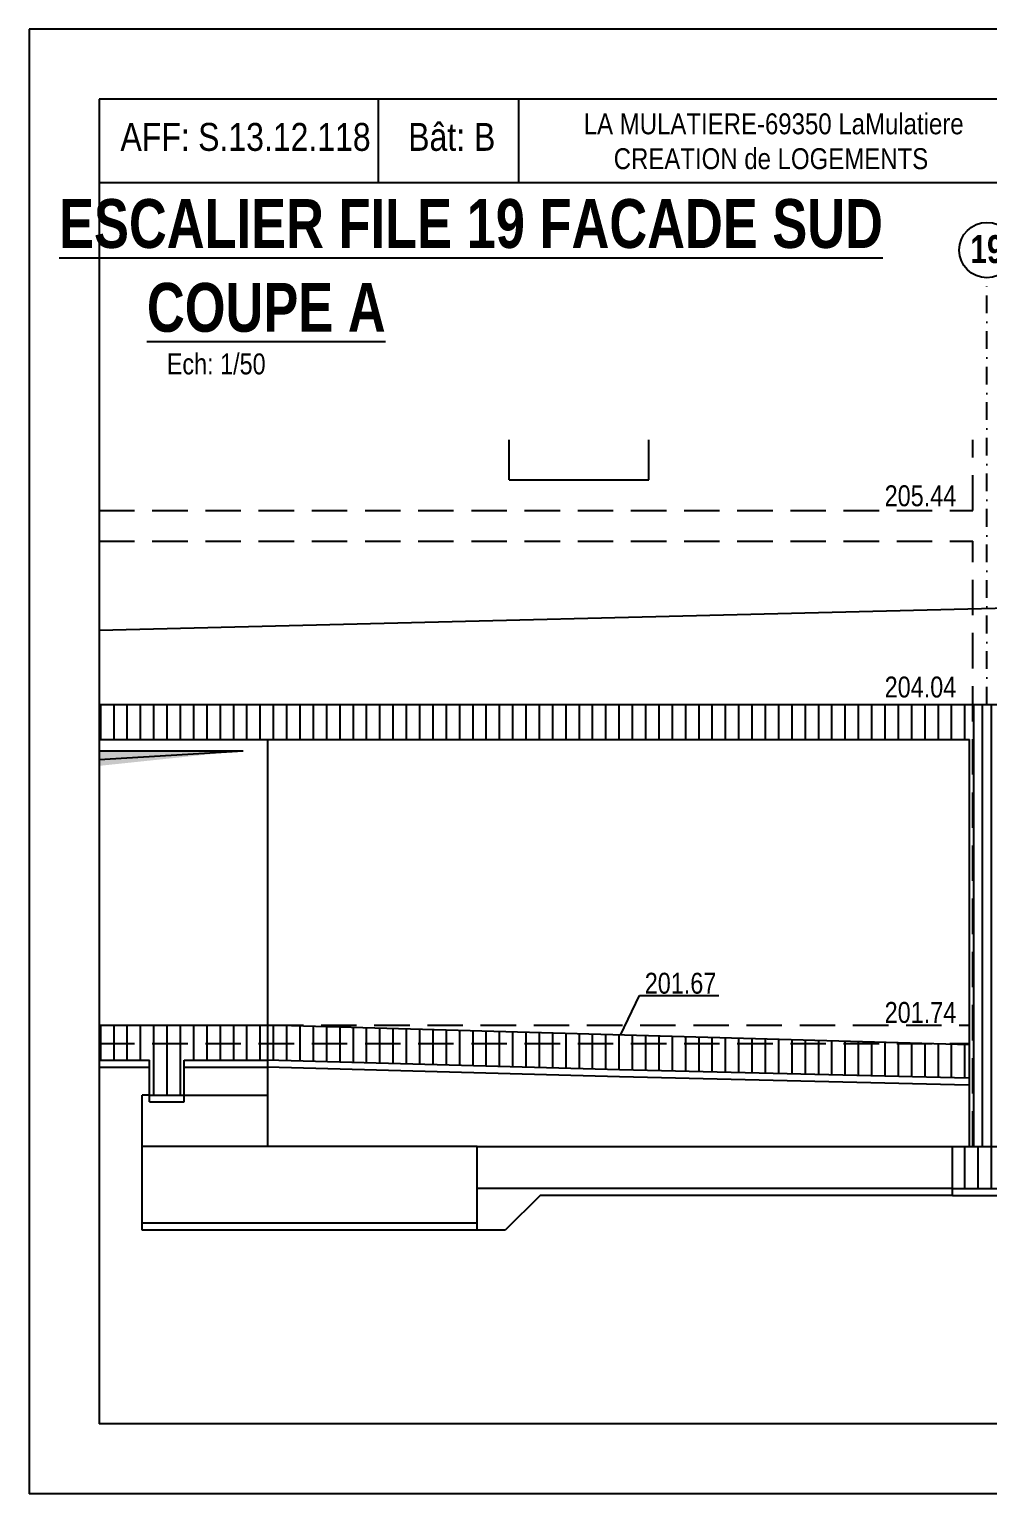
# Model space of a CAD drawing. Header units: millimetres. Extents: x -15218 to -6428, y -10609 to -9124.
# Drawn here: x -11281 to -10594, y -10174 to -9124 of the extents above; entities that cross this region are included whole.
import ezdxf
from ezdxf.enums import TextEntityAlignment as Align

# ---------------------------------------------------------------- set-up
doc = ezdxf.new("R2010")
doc.units = ezdxf.units.MM
doc.linetypes.add('CACHEx2', pattern=[19.05, 12.7, -6.35])
doc.linetypes.add('TIRETPT2', pattern=[12.7, 6.35, -3.175, 0, -3.175])
for name, color, linetype in [('01_fenetres', 171, 'Continuous'), ('01_linteaux', 3, 'Continuous'), ('01_murs_coup', 5, 'Continuous'), ('01_poch_murs', 251, 'Continuous'), ('01_texte', 230, 'Continuous')]:
    doc.layers.add(name, color=color, linetype=linetype)
doc.styles.add('impact', font='impact.ttf')
doc.styles.add('MATTE_TXT', font='arial.ttf')
doc.styles.add('STYLE2', font='ARIALN.TTF')

msp = doc.modelspace()

# ---------------------------------------------------------------- hatches: boundary and pattern name
at = {"layer": '01_poch_murs'}
h = msp.add_hatch(dxfattribs=at)
h.set_pattern_fill('ANSI31', color=256, scale=3, angle=45)
h.paths.add_polyline_path([(-10569.75, -9925.43), (-10619.75, -9925.43), (-10619.75, -9955.43), (-10569.75, -9955.43)])
h.paths.add_polyline_path([(-11170.08, -9863.43), (-11110.21, -9863.43), (-11110.21, -9851.43), (-11231.14, -9851.43), (-11231.14, -9863.43), (-11195.08, -9863.43), (-11195.08, -9888.43), (-11170.08, -9888.43)], flags=17)
h.paths.add_polyline_path([(-11110.21, -9838.43), (-11231.14, -9838.43), (-11231.14, -9851.43), (-11110.21, -9851.43)], flags=17)
h.paths.add_polyline_path([(-10607.58, -9852.43), (-10643.48, -9851.43), (-11110.21, -9851.43), (-11110.21, -9863.44), (-10858.29, -9870.42), (-10607.58, -9876.44)], flags=17)
h.paths.add_polyline_path([(-11110.21, -9838.43), (-11110.21, -9851.43), (-10643.48, -9851.43)], flags=17)
h.paths.add_polyline_path([(-10605.08, -9608.43), (-11231.14, -9608.43), (-11231.14, -9633.43), (-10607.58, -9633.43), (-10607.58, -9925.43), (-10605.08, -9925.43)])
h = msp.add_hatch(dxfattribs=at)
h.set_pattern_fill('ANSI31', color=256, scale=2, angle=45)
h.paths.add_polyline_path([(-10582.57, -9608.43), (-10605.08, -9608.43), (-10605.08, -9925.43), (-10582.57, -9925.43)])

# ---------------------------------------------------------------- linework, layer by layer
at = {"layer": '01_fenetres', "ltscale": 30}
for p, q in [((-11231.14, -9174.3), (-11231.14, -10124.3)), ((-9846.14, -9174.3), (-11231.14, -9174.3)), ((-11031.14, -9174.3), (-11031.14, -9234.3)), ((-10930.64, -9174.3), (-10930.64, -9234.3)), ((-9846.14, -9234.3), (-11231.14, -9234.3)), ((-9846.14, -10124.3), (-11231.14, -10124.3))]:
    msp.add_line(p, q, dxfattribs=at)
at = {"layer": '01_linteaux', "linetype": 'CACHEx2', "ltscale": 2}
for p, q in [((-10605.08, -9469.43), (-10605.08, -9418.68)), ((-11231.14, -9469.43), (-10605.08, -9469.43)), ((-11231.14, -9491.43), (-10605.08, -9491.43)), ((-10605.08, -9925.43), (-10605.08, -9491.43)), ((-11110.21, -9838.43), (-10607.58, -9838.43)), ((-11231.14, -9851.43), (-10607.58, -9851.43))]:
    msp.add_line(p, q, dxfattribs=at)
at = {"layer": '01_murs_coup', "color": 2, "linetype": 'TIRETPT2', "ltscale": 2}
msp.add_line((-10595.07, -9608.43), (-10595.07, -9302.47), dxfattribs=at)
at = {"layer": '01_murs_coup', "color": 2, "ltscale": 2}
for p, q in [((-10937.25, -9447.43), (-10937.25, -9418.68)), ((-10837.25, -9447.43), (-10837.25, -9418.68)), ((-10937.25, -9447.43), (-10837.25, -9447.43)), ((-11110.21, -9925.43), (-11110.21, -9633.43)), ((-11195.08, -9888.43), (-11200.24, -9888.43)), ((-11200.24, -9925.43), (-11200.24, -9888.43)), ((-11170.08, -9888.43), (-11110.21, -9888.43)), ((-10960.24, -9925.43), (-11200.24, -9925.43)), ((-11200.24, -9985.43), (-11200.24, -9925.43)), ((-10960.24, -9985.43), (-10960.24, -9925.43)), ((-10960.24, -9925.43), (-10619.75, -9925.43)), ((-10619.75, -9955.43), (-10960.24, -9955.43)), ((-10915.24, -9960.43), (-10940.24, -9985.43)), ((-10619.75, -9960.43), (-10915.24, -9960.43)), ((-10960.24, -9980.43), (-11200.24, -9980.43)), ((-10940.24, -9985.43), (-11200.24, -9985.43))]:
    msp.add_line(p, q, dxfattribs=at)
at = {"layer": '01_murs_coup'}
for p, q in [((-10498.07, -9537.43), (-11231.14, -9555.44)), ((-11231.14, -9608.43), (-10582.57, -9608.43)), ((-11231.14, -9633.43), (-10607.58, -9633.43)), ((-10607.58, -9925.43), (-10607.58, -9633.43)), ((-11231.14, -9838.43), (-11110.21, -9838.43)), ((-10607.58, -9852.43), (-11110.21, -9838.43)), ((-11231.14, -9863.43), (-11195.08, -9863.43)), ((-11231.14, -9868.43), (-11195.08, -9868.43)), ((-11195.08, -9893.43), (-11195.08, -9863.43)), ((-11170.08, -9893.43), (-11170.08, -9863.43)), ((-11170.08, -9863.43), (-11110.21, -9863.43)), ((-11170.08, -9868.43), (-11110.63, -9868.43)), ((-10858.29, -9870.42), (-11110.91, -9863.42)), ((-10858.42, -9875.42), (-11110.63, -9868.43)), ((-10608.29, -9881.42), (-10858.42, -9875.42)), ((-10608.17, -9876.43), (-10858.29, -9870.42)), ((-11195.08, -9888.43), (-11170.08, -9888.43)), ((-11195.08, -9893.43), (-11170.08, -9893.43)), ((-10619.75, -9960.43), (-10619.75, -9925.43)), ((-10619.75, -9925.43), (-10569.75, -9925.43)), ((-10619.75, -9955.43), (-10569.75, -9955.43)), ((-10619.75, -9960.43), (-10569.75, -9960.43))]:
    msp.add_line(p, q, dxfattribs=at)
at = {"layer": '01_poch_murs', "ltscale": 2}
for p in [(-11231.14, -9641.59), (-11231.14, -9647.94)]:
    msp.add_line(p, (-11127.9, -9641.59), dxfattribs=at)
msp.add_solid([(-11231.14, -9641.59), (-11127.9, -9641.59), (-11231.14, -9652.43)], dxfattribs=at)
at = {"layer": '01_texte', "ltscale": 30}
for p, q in [((-11281.14, -9124.3), (-11281.14, -10174.3)), ((-9796.14, -9124.3), (-11281.14, -9124.3)), ((-9796.14, -10174.3), (-11281.14, -10174.3))]:
    msp.add_line(p, q, dxfattribs=at)
at = {"layer": '01_texte'}
for p, q in [((-10857.64, -9845.43), (-10843.95, -9817.04)), ((-10843.95, -9817.04), (-10787.14, -9817.04))]:
    msp.add_line(p, q, dxfattribs=at)
msp.add_circle((-10595.07, -9282.61), 19.86, dxfattribs=at)

# ---------------------------------------------------------------- texts
at = {"layer": '01_texte', "style": 'STYLE2'}
for s, height, p in [('LA MULATIERE-69350 LaMulatiere', 15, (-10883.94, -9199.58)), ('AFF:', 20, (-11215.84, -9211.45)), ('S.13.12.118', 20, (-11160.18, -9211.45)), ('Bât: B', 20, (-11009.68, -9211.45)), ('CREATION de LOGEMENTS', 15, (-10862.46, -9224.58))]:
    msp.add_text(s, height=height, dxfattribs=at).set_placement(p)
at = {"layer": '01_texte', "style": 'impact'}
for s, height, p in [('%%UESCALIER FILE 19 FACADE SUD', 35, (-10964.72, -9291.57)), ('19', 20, (-10595.03, -9297.9)), ('%%UCOUPE A', 35, (-11111.37, -9351.68))]:
    msp.add_text(s, height=height, dxfattribs=at).set_placement(p, align=Align.BOTTOM_CENTER)
at = {"layer": '01_texte', "style": 'MATTE_TXT', "width": 0.8}
for s, p in [('Ech: 1/50', (-11147.25, -9376.24)), ('205.44', (-10642.71, -9470.76)), ('204.04', (-10642.71, -9607.9)), ('201.67', (-10814.59, -9820.28)), ('201.74', (-10642.71, -9841.22))]:
    msp.add_text(s, height=15, dxfattribs=at).set_placement(p, align=Align.BOTTOM_CENTER)

doc.saveas('drawing.dxf')
